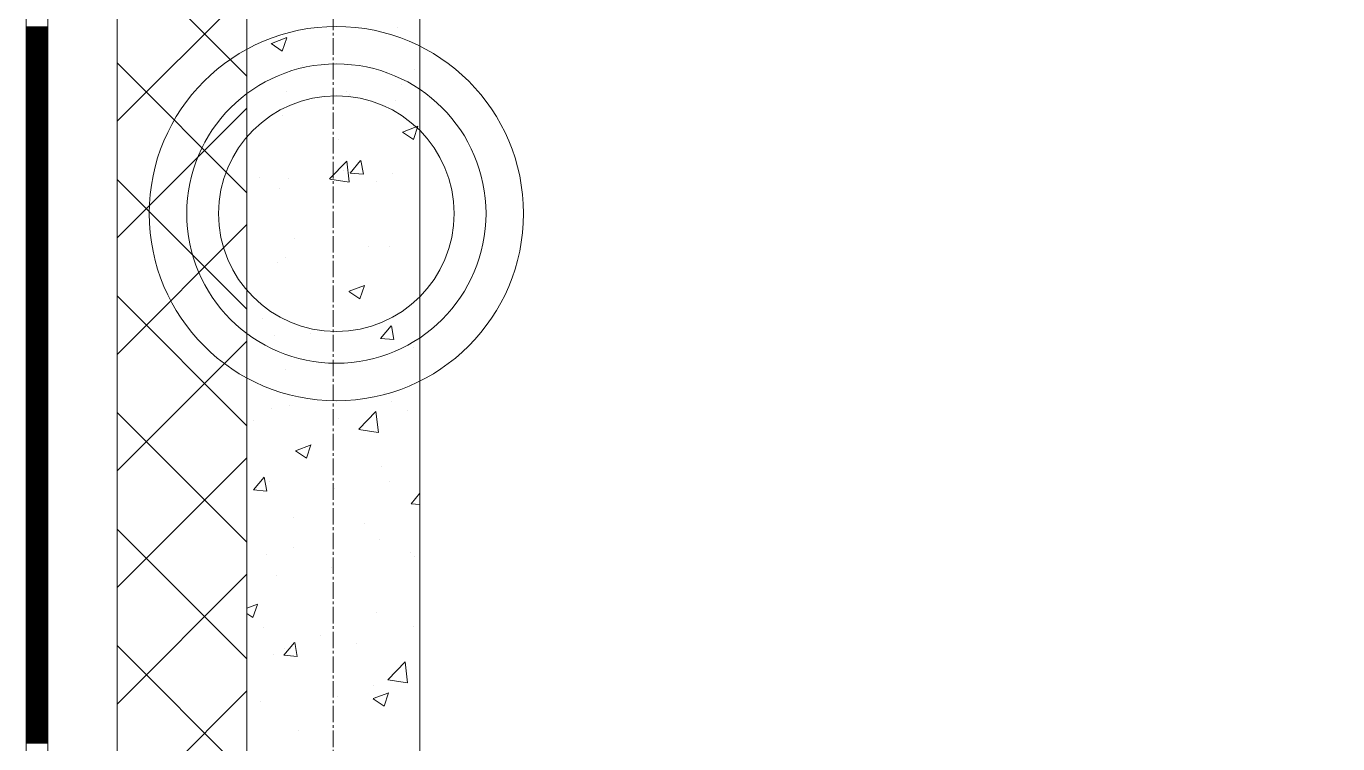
# Model space of a CAD drawing. Header units: millimetres. Extents: x 538266 to 1167394, y 114608 to 637157.
# Drawn here: x 828883 to 830399, y 188842 to 189672 of the extents above; entities that cross this region are included whole.
import ezdxf
from ezdxf.enums import TextEntityAlignment as Align

# ---------------------------------------------------------------- set-up
doc = ezdxf.new("R2010")
doc.units = ezdxf.units.MM
doc.linetypes.add('CENTER2', pattern=[28.575, 19.05, -3.175, 3.175, -3.175])
doc.linetypes.add('DASHED', pattern=[19.05, 12.7, -6.35])
doc.layers.get('Defpoints').update_dxf_attribs({"color": 140})
doc.layers.add('АР_Делит', color=120, linetype='Continuous', lineweight=0, plot=False)
for name, color, linetype, lineweight in [('АР_Стены ПЕНОблок', 52, 'Continuous', 20), ('АР_Тонкая', 254, 'Continuous', 5), ('АР_Утеплитель', 31, 'Continuous', 0), ('АР_Штриховка', 8, 'Continuous', 0)]:
    doc.layers.add(name, color=color, linetype=linetype, lineweight=lineweight)
doc.layers.add('РД_Оси_100', color=7, linetype='Continuous', lineweight=0, true_color=0x525252)
doc.styles.add('style1', font='ARIALN.TTF')

# ---------------------------------------------------------------- blocks, each defined once
blk = doc.blocks.new('2_этаж')
at = {"layer": 'АР_Делит', "color": 18, "true_color": 0x000000}
for radius in [216.3, 173, 136.2]:
    blk.add_circle((672877, 189455.2), radius, dxfattribs=at)
at = {"layer": 'АР_Стены ПЕНОблок', "color": 18, "linetype": 'Continuous', "lineweight": 20, "true_color": 0x000000}
for p, q in [((672773.6, 213213.2), (672773.6, 137013.2)), ((672973.6, 137013.2), (672973.6, 213213.2))]:
    blk.add_line(p, q, dxfattribs=at)
at = {"layer": 'АР_Тонкая', "color": 18, "linetype": 'Continuous', "lineweight": 5, "true_color": 0x000000}
for p, q in [((672518.6, 213213.2), (672518.6, 137013.2)), ((672543.6, 213213.2), (672543.6, 137013.2)), ((672543.6, 137013.2), (672543.6, 213213.2)), ((672623.6, 137013.2), (672623.6, 213213.2))]:
    blk.add_line(p, q, dxfattribs=at)
at = {"layer": 'АР_Утеплитель', "color": 18, "linetype": 'Continuous', "lineweight": 0, "true_color": 0x000000}
for p, q in [((672623.6, 213213.2), (672623.6, 137013.2)), ((672773.6, 137013.2), (672773.6, 213213.2))]:
    blk.add_line(p, q, dxfattribs=at)
at = {"layer": 'АР_Штриховка', "color": 18, "linetype": 'Continuous', "lineweight": 0, "true_color": 0x000000}
for p, q in [((672773.6, 189614.1), (672623.6, 189764.1)), ((672623.6, 189561.9), (672773.6, 189711.9)), ((672518.6, 189671), (672543.6, 189671)), ((672518.6, 189670), (672543.6, 189670)), ((672518.6, 189669), (672543.6, 189669)), ((672948.2, 189670.8), (672948.2, 189670.8)), ((672518.6, 189668), (672543.6, 189668)), ((672518.6, 189667), (672543.6, 189667)), ((672518.6, 189666), (672543.6, 189666)), ((672518.6, 189665), (672543.6, 189665)), ((672518.6, 189664), (672543.6, 189664)), ((672518.6, 189663), (672543.6, 189663)), ((672518.6, 189662), (672543.6, 189662)), ((672518.6, 189661), (672543.6, 189661)), ((672518.6, 189660), (672543.6, 189660)), ((672518.6, 189659), (672543.6, 189659)), ((672518.6, 189658), (672543.6, 189658)), ((672518.6, 189657), (672543.6, 189657)), ((672518.6, 189656), (672543.6, 189656)), ((672518.6, 189655), (672543.6, 189655)), ((672518.6, 189654), (672543.6, 189654)), ((672518.6, 189653), (672543.6, 189653)), ((672801.9, 189651.8), (672819.6, 189658.6)), ((672814.4, 189643.1), (672819.6, 189658.5)), ((672518.6, 189652), (672543.6, 189652)), ((672518.6, 189651), (672543.6, 189651)), ((672518.6, 189650), (672543.6, 189650)), ((672518.6, 189649), (672543.6, 189649)), ((672518.6, 189648), (672543.6, 189648)), ((672518.6, 189647), (672543.6, 189647)), ((672518.6, 189646), (672543.6, 189646)), ((672518.6, 189645), (672543.6, 189645)), ((672518.6, 189644), (672543.6, 189644)), ((672518.6, 189643), (672543.6, 189643)), ((672518.6, 189642), (672543.6, 189642)), ((672518.6, 189641), (672543.6, 189641)), ((672518.6, 189640), (672543.6, 189640)), ((672518.6, 189639), (672543.6, 189639)), ((672518.6, 189638), (672543.6, 189638)), ((672801.8, 189651.7), (672814.4, 189643.1)), ((672817.7, 189652.9), (672817.7, 189652.9)), ((672518.6, 189637), (672543.6, 189637)), ((672518.6, 189636), (672543.6, 189636)), ((672518.6, 189635), (672543.6, 189635)), ((672518.6, 189634), (672543.6, 189634)), ((672518.6, 189633), (672543.6, 189633)), ((672518.6, 189632), (672543.6, 189632)), ((672518.6, 189631), (672543.6, 189631)), ((672518.6, 189630), (672543.6, 189630)), ((672518.6, 189629), (672543.6, 189629)), ((672518.6, 189628), (672543.6, 189628)), ((672518.6, 189627), (672543.6, 189627)), ((672518.6, 189626), (672543.6, 189626)), ((672518.6, 189625), (672543.6, 189625)), ((672518.6, 189624), (672543.6, 189624)), ((672518.6, 189623), (672543.6, 189623)), ((672773.6, 189479.4), (672623.6, 189629.4)), ((672838.1, 189626.6), (672838.1, 189626.6)), ((672518.6, 189622), (672543.6, 189622)), ((672518.6, 189621), (672543.6, 189621)), ((672518.6, 189620), (672543.6, 189620)), ((672518.6, 189619), (672543.6, 189619)), ((672518.6, 189618), (672543.6, 189618)), ((672518.6, 189617), (672543.6, 189617)), ((672518.6, 189616), (672543.6, 189616)), ((672518.6, 189615), (672543.6, 189615)), ((672518.6, 189614), (672543.6, 189614)), ((672518.6, 189613), (672543.6, 189613)), ((672518.6, 189612), (672543.6, 189612)), ((672518.6, 189611), (672543.6, 189611)), ((672518.6, 189610), (672543.6, 189610)), ((672518.6, 189609), (672543.6, 189609)), ((672518.6, 189608), (672543.6, 189608)), ((672967.2, 189621.6), (672967.2, 189621.6)), ((672518.6, 189607), (672543.6, 189607)), ((672518.6, 189606), (672543.6, 189606)), ((672518.6, 189605), (672543.6, 189605)), ((672518.6, 189604), (672543.6, 189604)), ((672518.6, 189603), (672543.6, 189603)), ((672518.6, 189602), (672543.6, 189602)), ((672518.6, 189601), (672543.6, 189601)), ((672518.6, 189600), (672543.6, 189600)), ((672518.6, 189599), (672543.6, 189599)), ((672518.6, 189598), (672543.6, 189598)), ((672518.6, 189597), (672543.6, 189597)), ((672518.6, 189596), (672543.6, 189596)), ((672518.6, 189595), (672543.6, 189595)), ((672518.6, 189594), (672543.6, 189594)), ((672518.6, 189593), (672543.6, 189593)), ((672819, 189596.1), (672819, 189596.1)), ((672888.3, 189596.3), (672888.3, 189596.3)), ((672891.7, 189592.5), (672891.7, 189592.5)), ((672951.9, 189604.7), (672951.9, 189604.7)), ((672518.6, 189592), (672543.6, 189592)), ((672518.6, 189591), (672543.6, 189591)), ((672518.6, 189590), (672543.6, 189590)), ((672518.6, 189589), (672543.6, 189589)), ((672518.6, 189588), (672543.6, 189588)), ((672518.6, 189587), (672543.6, 189587)), ((672518.6, 189586), (672543.6, 189586)), ((672518.6, 189585), (672543.6, 189585)), ((672518.6, 189584), (672543.6, 189584)), ((672518.6, 189583), (672543.6, 189583)), ((672518.6, 189582), (672543.6, 189582)), ((672518.6, 189581), (672543.6, 189581)), ((672518.6, 189580), (672543.6, 189580)), ((672518.6, 189579), (672543.6, 189579)), ((672518.6, 189578), (672543.6, 189578)), ((672623.6, 189427.2), (672773.6, 189577.2)), ((672945.1, 189586.2), (672945.1, 189586.2)), ((672518.6, 189577), (672543.6, 189577)), ((672518.6, 189576), (672543.6, 189576)), ((672518.6, 189575), (672543.6, 189575)), ((672518.6, 189574), (672543.6, 189574)), ((672518.6, 189573), (672543.6, 189573)), ((672518.6, 189572), (672543.6, 189572)), ((672518.6, 189571), (672543.6, 189571)), ((672518.6, 189570), (672543.6, 189570)), ((672518.6, 189569), (672543.6, 189569)), ((672518.6, 189568), (672543.6, 189568)), ((672518.6, 189567), (672543.6, 189567)), ((672518.6, 189566), (672543.6, 189566)), ((672518.6, 189565), (672543.6, 189565)), ((672518.6, 189564), (672543.6, 189564)), ((672518.6, 189563), (672543.6, 189563)), ((672518.6, 189562), (672543.6, 189562)), ((672814.7, 189568.3), (672814.7, 189568.3)), ((672518.6, 189561), (672543.6, 189561)), ((672518.6, 189560), (672543.6, 189560)), ((672518.6, 189559), (672543.6, 189559)), ((672518.6, 189558), (672543.6, 189558)), ((672518.6, 189557), (672543.6, 189557)), ((672518.6, 189556), (672543.6, 189556)), ((672518.6, 189555), (672543.6, 189555)), ((672518.6, 189554), (672543.6, 189554)), ((672518.6, 189553), (672543.6, 189553)), ((672518.6, 189552), (672543.6, 189552)), ((672518.6, 189551), (672543.6, 189551)), ((672518.6, 189550), (672543.6, 189550)), ((672518.6, 189549), (672543.6, 189549)), ((672518.6, 189548), (672543.6, 189548)), ((672518.6, 189547), (672543.6, 189547)), ((672953.4, 189549.4), (672966, 189540.9)), ((672953.5, 189549.5), (672971.3, 189556.4)), ((672966.1, 189540.9), (672971.2, 189556.2)), ((672518.6, 189546), (672543.6, 189546)), ((672518.6, 189545), (672543.6, 189545)), ((672518.6, 189544), (672543.6, 189544)), ((672518.6, 189543), (672543.6, 189543)), ((672518.6, 189542), (672543.6, 189542)), ((672518.6, 189541), (672543.6, 189541)), ((672518.6, 189540), (672543.6, 189540)), ((672518.6, 189539), (672543.6, 189539)), ((672518.6, 189538), (672543.6, 189538)), ((672518.6, 189537), (672543.6, 189537)), ((672518.6, 189536), (672543.6, 189536)), ((672518.6, 189535), (672543.6, 189535)), ((672518.6, 189534), (672543.6, 189534)), ((672518.6, 189533), (672543.6, 189533)), ((672518.6, 189532), (672543.6, 189532)), ((672879.9, 189540.4), (672879.9, 189540.4)), ((672518.6, 189531), (672543.6, 189531)), ((672518.6, 189530), (672543.6, 189530)), ((672518.6, 189529), (672543.6, 189529)), ((672518.6, 189528), (672543.6, 189528)), ((672518.6, 189527), (672543.6, 189527)), ((672518.6, 189526), (672543.6, 189526)), ((672518.6, 189525), (672543.6, 189525)), ((672518.6, 189524), (672543.6, 189524)), ((672518.6, 189523), (672543.6, 189523)), ((672518.6, 189522), (672543.6, 189522)), ((672518.6, 189521), (672543.6, 189521)), ((672518.6, 189520), (672543.6, 189520)), ((672518.6, 189519), (672543.6, 189519)), ((672518.6, 189518), (672543.6, 189518)), ((672518.6, 189517), (672543.6, 189517)), ((672892.9, 189502.1), (672905.1, 189516.6)), ((672908.3, 189500.8), (672905.4, 189516.7)), ((672518.6, 189516), (672543.6, 189516)), ((672518.6, 189515), (672543.6, 189515)), ((672518.6, 189514), (672543.6, 189514)), ((672518.6, 189513), (672543.6, 189513)), ((672518.6, 189512), (672543.6, 189512)), ((672518.6, 189511), (672543.6, 189511)), ((672518.6, 189510), (672543.6, 189510)), ((672518.6, 189509), (672543.6, 189509)), ((672518.6, 189508), (672543.6, 189508)), ((672518.6, 189507), (672543.6, 189507)), ((672518.6, 189506), (672543.6, 189506)), ((672518.6, 189505), (672543.6, 189505)), ((672518.6, 189504), (672543.6, 189504)), ((672518.6, 189503), (672543.6, 189503)), ((672518.6, 189502), (672543.6, 189502)), ((672869.2, 189495.3), (672889, 189515.9)), ((672885.1, 189504.5), (672885.1, 189504.5)), ((672891.9, 189491.8), (672889.1, 189516)), ((672892.9, 189502.1), (672908.1, 189500.7)), ((672942, 189501.7), (672942, 189501.7)), ((672518.6, 189501), (672543.6, 189501)), ((672518.6, 189500), (672543.6, 189500)), ((672518.6, 189499), (672543.6, 189499)), ((672518.6, 189498), (672543.6, 189498)), ((672518.6, 189497), (672543.6, 189497)), ((672518.6, 189496), (672543.6, 189496)), ((672518.6, 189495), (672543.6, 189495)), ((672518.6, 189494), (672543.6, 189494)), ((672518.6, 189493), (672543.6, 189493)), ((672518.6, 189492), (672543.6, 189492)), ((672518.6, 189491), (672543.6, 189491)), ((672518.6, 189490), (672543.6, 189490)), ((672518.6, 189489), (672543.6, 189489)), ((672518.6, 189488), (672543.6, 189488)), ((672518.6, 189487), (672543.6, 189487)), ((672773.6, 189344.7), (672623.6, 189494.7)), ((672787.6, 189497.5), (672787.6, 189497.5)), ((672821.5, 189496.1), (672821.5, 189496.1)), ((672869.3, 189495.2), (672891.9, 189491.7)), ((672923.2, 189491.8), (672923.2, 189491.8)), ((672518.6, 189486), (672543.6, 189486)), ((672518.6, 189485), (672543.6, 189485)), ((672518.6, 189484), (672543.6, 189484)), ((672518.6, 189483), (672543.6, 189483)), ((672518.6, 189482), (672543.6, 189482)), ((672518.6, 189481), (672543.6, 189481)), ((672518.6, 189480), (672543.6, 189480)), ((672518.6, 189479), (672543.6, 189479)), ((672518.6, 189478), (672543.6, 189478)), ((672518.6, 189477), (672543.6, 189477)), ((672518.6, 189476), (672543.6, 189476)), ((672518.6, 189475), (672543.6, 189475)), ((672518.6, 189474), (672543.6, 189474)), ((672518.6, 189473), (672543.6, 189473)), ((672518.6, 189472), (672543.6, 189472)), ((672811.6, 189483.8), (672811.6, 189483.8)), ((672518.6, 189471), (672543.6, 189471)), ((672518.6, 189470), (672543.6, 189470)), ((672518.6, 189469), (672543.6, 189469)), ((672518.6, 189468), (672543.6, 189468)), ((672518.6, 189467), (672543.6, 189467)), ((672518.6, 189466), (672543.6, 189466)), ((672518.6, 189465), (672543.6, 189465)), ((672518.6, 189464), (672543.6, 189464)), ((672518.6, 189463), (672543.6, 189463)), ((672518.6, 189462), (672543.6, 189462)), ((672518.6, 189461), (672543.6, 189461)), ((672518.6, 189460), (672543.6, 189460)), ((672518.6, 189459), (672543.6, 189459)), ((672518.6, 189458), (672543.6, 189458)), ((672518.6, 189457), (672543.6, 189457)), ((672518.6, 189456), (672543.6, 189456)), ((672518.6, 189455), (672543.6, 189455)), ((672518.6, 189454), (672543.6, 189454)), ((672518.6, 189453), (672543.6, 189453)), ((672518.6, 189452), (672543.6, 189452)), ((672518.6, 189451), (672543.6, 189451)), ((672518.6, 189450), (672543.6, 189450)), ((672518.6, 189449), (672543.6, 189449)), ((672518.6, 189448), (672543.6, 189448)), ((672518.6, 189447), (672543.6, 189447)), ((672518.6, 189446), (672543.6, 189446)), ((672518.6, 189445), (672543.6, 189445)), ((672518.6, 189444), (672543.6, 189444)), ((672518.6, 189443), (672543.6, 189443)), ((672518.6, 189442), (672543.6, 189442)), ((672518.6, 189441), (672543.6, 189441)), ((672623.6, 189292.5), (672773.6, 189442.5)), ((672518.6, 189440), (672543.6, 189440)), ((672518.6, 189439), (672543.6, 189439)), ((672518.6, 189438), (672543.6, 189438)), ((672518.6, 189437), (672543.6, 189437)), ((672518.6, 189436), (672543.6, 189436)), ((672518.6, 189435), (672543.6, 189435)), ((672518.6, 189434), (672543.6, 189434)), ((672518.6, 189433), (672543.6, 189433)), ((672518.6, 189432), (672543.6, 189432)), ((672518.6, 189431), (672543.6, 189431)), ((672518.6, 189430), (672543.6, 189430)), ((672518.6, 189429), (672543.6, 189429)), ((672518.6, 189428), (672543.6, 189428)), ((672518.6, 189427), (672543.6, 189427)), ((672518.6, 189426), (672543.6, 189426)), ((672828.8, 189426.1), (672828.8, 189426.1)), ((672518.6, 189425), (672543.6, 189425)), ((672518.6, 189424), (672543.6, 189424)), ((672518.6, 189423), (672543.6, 189423)), ((672518.6, 189422), (672543.6, 189422)), ((672518.6, 189421), (672543.6, 189421)), ((672518.6, 189420), (672543.6, 189420)), ((672518.6, 189419), (672543.6, 189419)), ((672518.6, 189418), (672543.6, 189418)), ((672518.6, 189417), (672543.6, 189417)), ((672518.6, 189416), (672543.6, 189416)), ((672518.6, 189415), (672543.6, 189415)), ((672518.6, 189414), (672543.6, 189414)), ((672518.6, 189413), (672543.6, 189413)), ((672518.6, 189412), (672543.6, 189412)), ((672518.6, 189411), (672543.6, 189411)), ((672914.5, 189417), (672914.5, 189417)), ((672938.9, 189417.1), (672938.9, 189417.1)), ((672518.6, 189410), (672543.6, 189410)), ((672518.6, 189409), (672543.6, 189409)), ((672518.6, 189408), (672543.6, 189408)), ((672518.6, 189407), (672543.6, 189407)), ((672518.6, 189406), (672543.6, 189406)), ((672518.6, 189405), (672543.6, 189405)), ((672518.6, 189404), (672543.6, 189404)), ((672518.6, 189403), (672543.6, 189403)), ((672518.6, 189402), (672543.6, 189402)), ((672518.6, 189401), (672543.6, 189401)), ((672518.6, 189400), (672543.6, 189400)), ((672518.6, 189399), (672543.6, 189399)), ((672518.6, 189398), (672543.6, 189398)), ((672518.6, 189397), (672543.6, 189397)), ((672518.6, 189396), (672543.6, 189396)), ((672808.5, 189399.2), (672808.5, 189399.2)), ((672818.3, 189404.3), (672818.3, 189404.3)), ((672518.6, 189395), (672543.6, 189395)), ((672518.6, 189394), (672543.6, 189394)), ((672518.6, 189393), (672543.6, 189393)), ((672518.6, 189392), (672543.6, 189392)), ((672518.6, 189391), (672543.6, 189391)), ((672518.6, 189390), (672543.6, 189390)), ((672518.6, 189389), (672543.6, 189389)), ((672518.6, 189388), (672543.6, 189388)), ((672518.6, 189387), (672543.6, 189387)), ((672518.6, 189386), (672543.6, 189386)), ((672518.6, 189385), (672543.6, 189385)), ((672518.6, 189384), (672543.6, 189384)), ((672518.6, 189383), (672543.6, 189383)), ((672518.6, 189382), (672543.6, 189382)), ((672518.6, 189381), (672543.6, 189381)), ((672518.6, 189380), (672543.6, 189380)), ((672518.6, 189379), (672543.6, 189379)), ((672518.6, 189378), (672543.6, 189378)), ((672518.6, 189377), (672543.6, 189377)), ((672518.6, 189376), (672543.6, 189376)), ((672518.6, 189375), (672543.6, 189375)), ((672518.6, 189374), (672543.6, 189374)), ((672518.6, 189373), (672543.6, 189373)), ((672518.6, 189372), (672543.6, 189372)), ((672518.6, 189371), (672543.6, 189371)), ((672518.6, 189370), (672543.6, 189370)), ((672518.6, 189369), (672543.6, 189369)), ((672518.6, 189368), (672543.6, 189368)), ((672518.6, 189367), (672543.6, 189367)), ((672518.6, 189366), (672543.6, 189366)), ((672518.6, 189365), (672543.6, 189365)), ((672891.6, 189365.2), (672904.2, 189356.7)), ((672891.7, 189365.4), (672909.5, 189372.2)), ((672904.3, 189356.7), (672909.4, 189372)), ((672518.6, 189364), (672543.6, 189364)), ((672518.6, 189363), (672543.6, 189363)), ((672518.6, 189362), (672543.6, 189362)), ((672518.6, 189361), (672543.6, 189361)), ((672518.6, 189360), (672543.6, 189360)), ((672518.6, 189359), (672543.6, 189359)), ((672518.6, 189358), (672543.6, 189358)), ((672518.6, 189357), (672543.6, 189357)), ((672518.6, 189356), (672543.6, 189356)), ((672518.6, 189355), (672543.6, 189355)), ((672518.6, 189354), (672543.6, 189354)), ((672518.6, 189353), (672543.6, 189353)), ((672518.6, 189352), (672543.6, 189352)), ((672518.6, 189351), (672543.6, 189351)), ((672518.6, 189350), (672543.6, 189350)), ((672773.6, 189210), (672623.6, 189360)), ((672873.7, 189362), (672873.7, 189362)), ((672518.6, 189349), (672543.6, 189349)), ((672518.6, 189348), (672543.6, 189348)), ((672518.6, 189347), (672543.6, 189347)), ((672518.6, 189346), (672543.6, 189346)), ((672518.6, 189345), (672543.6, 189345)), ((672518.6, 189344), (672543.6, 189344)), ((672518.6, 189343), (672543.6, 189343)), ((672518.6, 189342), (672543.6, 189342)), ((672518.6, 189341), (672543.6, 189341)), ((672518.6, 189340), (672543.6, 189340)), ((672518.6, 189339), (672543.6, 189339)), ((672518.6, 189338), (672543.6, 189338)), ((672518.6, 189337), (672543.6, 189337)), ((672518.6, 189336), (672543.6, 189336)), ((672518.6, 189335), (672543.6, 189335)), ((672518.6, 189334), (672543.6, 189334)), ((672518.6, 189333), (672543.6, 189333)), ((672518.6, 189332), (672543.6, 189332)), ((672518.6, 189331), (672543.6, 189331)), ((672518.6, 189330), (672543.6, 189330)), ((672518.6, 189329), (672543.6, 189329)), ((672518.6, 189328), (672543.6, 189328)), ((672518.6, 189327), (672543.6, 189327)), ((672518.6, 189326), (672543.6, 189326)), ((672518.6, 189325), (672543.6, 189325)), ((672518.6, 189324), (672543.6, 189324)), ((672518.6, 189323), (672543.6, 189323)), ((672518.6, 189322), (672543.6, 189322)), ((672518.6, 189321), (672543.6, 189321)), ((672518.6, 189320), (672543.6, 189320)), ((672791.7, 189333.6), (672791.7, 189333.6)), ((672927.3, 189327.9), (672927.3, 189327.9)), ((672928.1, 189311), (672940.4, 189325.6)), ((672935.8, 189332.6), (672935.8, 189332.6)), ((672943.6, 189309.7), (672940.6, 189325.6)), ((672518.6, 189319), (672543.6, 189319)), ((672518.6, 189318), (672543.6, 189318)), ((672518.6, 189317), (672543.6, 189317)), ((672518.6, 189316), (672543.6, 189316)), ((672518.6, 189315), (672543.6, 189315)), ((672518.6, 189314), (672543.6, 189314)), ((672518.6, 189313), (672543.6, 189313)), ((672518.6, 189312), (672543.6, 189312)), ((672518.6, 189311), (672543.6, 189311)), ((672518.6, 189310), (672543.6, 189310)), ((672518.6, 189309), (672543.6, 189309)), ((672518.6, 189308), (672543.6, 189308)), ((672518.6, 189307), (672543.6, 189307)), ((672518.6, 189306), (672543.6, 189306)), ((672518.6, 189305), (672543.6, 189305)), ((672623.6, 189157.8), (672773.6, 189307.8)), ((672805.4, 189314.7), (672805.4, 189314.7)), ((672847.6, 189316.8), (672847.6, 189316.8)), ((672928.1, 189311), (672943.3, 189309.7)), ((672518.6, 189304), (672543.6, 189304)), ((672518.6, 189303), (672543.6, 189303)), ((672518.6, 189302), (672543.6, 189302)), ((672518.6, 189301), (672543.6, 189301)), ((672518.6, 189300), (672543.6, 189300)), ((672518.6, 189299), (672543.6, 189299)), ((672518.6, 189298), (672543.6, 189298)), ((672518.6, 189297), (672543.6, 189297)), ((672518.6, 189296), (672543.6, 189296)), ((672518.6, 189295), (672543.6, 189295)), ((672518.6, 189294), (672543.6, 189294)), ((672518.6, 189293), (672543.6, 189293)), ((672518.6, 189292), (672543.6, 189292)), ((672518.6, 189291), (672543.6, 189291)), ((672518.6, 189290), (672543.6, 189290)), ((672966.4, 189299.9), (672966.4, 189299.9)), ((672518.6, 189289), (672543.6, 189289)), ((672518.6, 189288), (672543.6, 189288)), ((672518.6, 189287), (672543.6, 189287)), ((672518.6, 189286), (672543.6, 189286)), ((672518.6, 189285), (672543.6, 189285)), ((672518.6, 189284), (672543.6, 189284)), ((672518.6, 189283), (672543.6, 189283)), ((672518.6, 189282), (672543.6, 189282)), ((672518.6, 189281), (672543.6, 189281)), ((672518.6, 189280), (672543.6, 189280)), ((672518.6, 189279), (672543.6, 189279)), ((672518.6, 189278), (672543.6, 189278)), ((672518.6, 189277), (672543.6, 189277)), ((672518.6, 189276), (672543.6, 189276)), ((672518.6, 189275), (672543.6, 189275)), ((672518.6, 189274), (672543.6, 189274)), ((672818.3, 189274.5), (672818.3, 189274.5)), ((672518.6, 189273), (672543.6, 189273)), ((672518.6, 189272), (672543.6, 189272)), ((672518.6, 189271), (672543.6, 189271)), ((672518.6, 189270), (672543.6, 189270)), ((672518.6, 189269), (672543.6, 189269)), ((672518.6, 189268), (672543.6, 189268)), ((672518.6, 189267), (672543.6, 189267)), ((672518.6, 189266), (672543.6, 189266)), ((672518.6, 189265), (672543.6, 189265)), ((672518.6, 189264), (672543.6, 189264)), ((672518.6, 189263), (672543.6, 189263)), ((672518.6, 189262), (672543.6, 189262)), ((672518.6, 189261), (672543.6, 189261)), ((672518.6, 189260), (672543.6, 189260)), ((672518.6, 189259), (672543.6, 189259)), ((672518.6, 189258), (672543.6, 189258)), ((672518.6, 189257), (672543.6, 189257)), ((672518.6, 189256), (672543.6, 189256)), ((672518.6, 189255), (672543.6, 189255)), ((672518.6, 189254), (672543.6, 189254)), ((672518.6, 189253), (672543.6, 189253)), ((672518.6, 189252), (672543.6, 189252)), ((672518.6, 189251), (672543.6, 189251)), ((672518.6, 189250), (672543.6, 189250)), ((672518.6, 189249), (672543.6, 189249)), ((672518.6, 189248), (672543.6, 189248)), ((672518.6, 189247), (672543.6, 189247)), ((672518.6, 189246), (672543.6, 189246)), ((672518.6, 189245), (672543.6, 189245)), ((672518.6, 189244), (672543.6, 189244)), ((672932.7, 189248), (672932.7, 189248)), ((672518.6, 189243), (672543.6, 189243)), ((672518.6, 189242), (672543.6, 189242)), ((672518.6, 189241), (672543.6, 189241)), ((672518.6, 189240), (672543.6, 189240)), ((672518.6, 189239), (672543.6, 189239)), ((672518.6, 189238), (672543.6, 189238)), ((672518.6, 189237), (672543.6, 189237)), ((672518.6, 189236), (672543.6, 189236)), ((672518.6, 189235), (672543.6, 189235)), ((672518.6, 189234), (672543.6, 189234)), ((672518.6, 189233), (672543.6, 189233)), ((672518.6, 189232), (672543.6, 189232)), ((672518.6, 189231), (672543.6, 189231)), ((672518.6, 189230), (672543.6, 189230)), ((672518.6, 189229), (672543.6, 189229)), ((672802.3, 189230.1), (672802.3, 189230.1)), ((672823.2, 189232.9), (672823.2, 189232.9)), ((672941.2, 189237.8), (672941.2, 189237.8)), ((672518.6, 189228), (672543.6, 189228)), ((672518.6, 189227), (672543.6, 189227)), ((672518.6, 189226), (672543.6, 189226)), ((672518.6, 189225), (672543.6, 189225)), ((672518.6, 189224), (672543.6, 189224)), ((672518.6, 189223), (672543.6, 189223)), ((672518.6, 189222), (672543.6, 189222)), ((672518.6, 189221), (672543.6, 189221)), ((672518.6, 189220), (672543.6, 189220)), ((672518.6, 189219), (672543.6, 189219)), ((672518.6, 189218), (672543.6, 189218)), ((672518.6, 189217), (672543.6, 189217)), ((672518.6, 189216), (672543.6, 189216)), ((672518.6, 189215), (672543.6, 189215)), ((672518.6, 189214), (672543.6, 189214)), ((672773.6, 189075.3), (672623.6, 189225.3)), ((672780.8, 189216.6), (672780.8, 189216.6)), ((672879.1, 189218.7), (672879.1, 189218.7)), ((672902.9, 189205.9), (672922.7, 189226.5)), ((672925.6, 189202.4), (672922.8, 189226.5)), ((672958.8, 189227.1), (672958.8, 189227.1)), ((672518.6, 189213), (672543.6, 189213)), ((672518.6, 189212), (672543.6, 189212)), ((672518.6, 189211), (672543.6, 189211)), ((672518.6, 189210), (672543.6, 189210)), ((672518.6, 189209), (672543.6, 189209)), ((672518.6, 189208), (672543.6, 189208)), ((672518.6, 189207), (672543.6, 189207)), ((672518.6, 189206), (672543.6, 189206)), ((672518.6, 189205), (672543.6, 189205)), ((672518.6, 189204), (672543.6, 189204)), ((672518.6, 189203), (672543.6, 189203)), ((672518.6, 189202), (672543.6, 189202)), ((672518.6, 189201), (672543.6, 189201)), ((672518.6, 189200), (672543.6, 189200)), ((672518.6, 189199), (672543.6, 189199)), ((672903, 189205.7), (672925.5, 189202.2)), ((672518.6, 189198), (672543.6, 189198)), ((672518.6, 189197), (672543.6, 189197)), ((672518.6, 189196), (672543.6, 189196)), ((672518.6, 189195), (672543.6, 189195)), ((672518.6, 189194), (672543.6, 189194)), ((672518.6, 189193), (672543.6, 189193)), ((672518.6, 189192), (672543.6, 189192)), ((672518.6, 189191), (672543.6, 189191)), ((672518.6, 189190), (672543.6, 189190)), ((672518.6, 189189), (672543.6, 189189)), ((672518.6, 189188), (672543.6, 189188)), ((672518.6, 189187), (672543.6, 189187)), ((672518.6, 189186), (672543.6, 189186)), ((672518.6, 189185), (672543.6, 189185)), ((672518.6, 189184), (672543.6, 189184)), ((672518.6, 189183), (672543.6, 189183)), ((672829.9, 189181.2), (672847.7, 189188)), ((672842.5, 189172.5), (672847.6, 189187.8)), ((672518.6, 189182), (672543.6, 189182)), ((672518.6, 189181), (672543.6, 189181)), ((672518.6, 189180), (672543.6, 189180)), ((672518.6, 189179), (672543.6, 189179)), ((672518.6, 189178), (672543.6, 189178)), ((672518.6, 189177), (672543.6, 189177)), ((672518.6, 189176), (672543.6, 189176)), ((672518.6, 189175), (672543.6, 189175)), ((672518.6, 189174), (672543.6, 189174)), ((672518.6, 189173), (672543.6, 189173)), ((672518.6, 189172), (672543.6, 189172)), ((672518.6, 189171), (672543.6, 189171)), ((672518.6, 189170), (672543.6, 189170)), ((672518.6, 189169), (672543.6, 189169)), ((672518.6, 189168), (672543.6, 189168)), ((672623.6, 189023.1), (672773.6, 189173.1)), ((672829.8, 189181), (672842.4, 189172.5)), ((672518.6, 189167), (672543.6, 189167)), ((672518.6, 189166), (672543.6, 189166)), ((672518.6, 189165), (672543.6, 189165)), ((672518.6, 189164), (672543.6, 189164)), ((672518.6, 189163), (672543.6, 189163)), ((672518.6, 189162), (672543.6, 189162)), ((672518.6, 189161), (672543.6, 189161)), ((672518.6, 189160), (672543.6, 189160)), ((672518.6, 189159), (672543.6, 189159)), ((672518.6, 189158), (672543.6, 189158)), ((672518.6, 189157), (672543.6, 189157)), ((672518.6, 189156), (672543.6, 189156)), ((672518.6, 189155), (672543.6, 189155)), ((672518.6, 189154), (672543.6, 189154)), ((672518.6, 189153), (672543.6, 189153)), ((672929.6, 189163.4), (672929.6, 189163.4)), ((672518.6, 189152), (672543.6, 189152)), ((672518.6, 189151), (672543.6, 189151)), ((672518.6, 189150), (672543.6, 189150)), ((672518.6, 189149), (672543.6, 189149)), ((672518.6, 189148), (672543.6, 189148)), ((672518.6, 189147), (672543.6, 189147)), ((672518.6, 189146), (672543.6, 189146)), ((672518.6, 189145), (672543.6, 189145)), ((672518.6, 189144), (672543.6, 189144)), ((672518.6, 189143), (672543.6, 189143)), ((672518.6, 189142), (672543.6, 189142)), ((672518.6, 189141), (672543.6, 189141)), ((672518.6, 189140), (672543.6, 189140)), ((672518.6, 189139), (672543.6, 189139)), ((672518.6, 189138), (672543.6, 189138)), ((672781.2, 189135.9), (672793.4, 189150.5)), ((672796.6, 189134.6), (672793.7, 189150.5)), ((672799.2, 189145.6), (672799.2, 189145.6)), ((672874.4, 189137.6), (672874.4, 189137.6)), ((672938, 189145.9), (672938, 189145.9)), ((672518.6, 189137), (672543.6, 189137)), ((672518.6, 189136), (672543.6, 189136)), ((672518.6, 189135), (672543.6, 189135)), ((672518.6, 189134), (672543.6, 189134)), ((672518.6, 189133), (672543.6, 189133)), ((672518.6, 189132), (672543.6, 189132)), ((672518.6, 189131), (672543.6, 189131)), ((672518.6, 189130), (672543.6, 189130)), ((672518.6, 189129), (672543.6, 189129)), ((672518.6, 189128), (672543.6, 189128)), ((672518.6, 189127), (672543.6, 189127)), ((672518.6, 189126), (672543.6, 189126)), ((672518.6, 189125), (672543.6, 189125)), ((672518.6, 189124), (672543.6, 189124)), ((672518.6, 189123), (672543.6, 189123)), ((672781.2, 189135.9), (672796.4, 189134.5)), ((672963.4, 189119.9), (672973.6, 189132.1)), ((672518.6, 189122), (672543.6, 189122)), ((672518.6, 189121), (672543.6, 189121)), ((672518.6, 189120), (672543.6, 189120)), ((672518.6, 189119), (672543.6, 189119)), ((672518.6, 189118), (672543.6, 189118)), ((672518.6, 189117), (672543.6, 189117)), ((672518.6, 189116), (672543.6, 189116)), ((672518.6, 189115), (672543.6, 189115)), ((672518.6, 189114), (672543.6, 189114)), ((672518.6, 189113), (672543.6, 189113)), ((672518.6, 189112), (672543.6, 189112)), ((672518.6, 189111), (672543.6, 189111)), ((672518.6, 189110), (672543.6, 189110)), ((672518.6, 189109), (672543.6, 189109)), ((672518.6, 189108), (672543.6, 189108)), ((672963.4, 189119.9), (672973.6, 189119)), ((672518.6, 189107), (672543.6, 189107)), ((672518.6, 189106), (672543.6, 189106)), ((672518.6, 189105), (672543.6, 189105)), ((672518.6, 189104), (672543.6, 189104)), ((672518.6, 189103), (672543.6, 189103)), ((672518.6, 189102), (672543.6, 189102)), ((672518.6, 189101), (672543.6, 189101)), ((672518.6, 189100), (672543.6, 189100)), ((672518.6, 189099), (672543.6, 189099)), ((672518.6, 189098), (672543.6, 189098)), ((672518.6, 189097), (672543.6, 189097)), ((672518.6, 189096), (672543.6, 189096)), ((672518.6, 189095), (672543.6, 189095)), ((672518.6, 189094), (672543.6, 189094)), ((672518.6, 189093), (672543.6, 189093)), ((672773.7, 189103.1), (672773.7, 189103.1)), ((672828, 189104.4), (672828, 189104.4)), ((672909.3, 189097.3), (672909.3, 189097.3)), ((672518.6, 189092), (672543.6, 189092)), ((672518.6, 189091), (672543.6, 189091)), ((672518.6, 189090), (672543.6, 189090)), ((672518.6, 189089), (672543.6, 189089)), ((672518.6, 189088), (672543.6, 189088)), ((672518.6, 189087), (672543.6, 189087)), ((672518.6, 189086), (672543.6, 189086)), ((672518.6, 189085), (672543.6, 189085)), ((672518.6, 189084), (672543.6, 189084)), ((672518.6, 189083), (672543.6, 189083)), ((672518.6, 189082), (672543.6, 189082)), ((672518.6, 189081), (672543.6, 189081)), ((672518.6, 189080), (672543.6, 189080)), ((672518.6, 189079), (672543.6, 189079)), ((672518.6, 189078), (672543.6, 189078)), ((672518.6, 189077), (672543.6, 189077)), ((672773.6, 188940.6), (672623.6, 189090.6)), ((672926.5, 189078.9), (672926.5, 189078.9)), ((672518.6, 189076), (672543.6, 189076)), ((672518.6, 189075), (672543.6, 189075)), ((672518.6, 189074), (672543.6, 189074)), ((672518.6, 189073), (672543.6, 189073)), ((672518.6, 189072), (672543.6, 189072)), ((672518.6, 189071), (672543.6, 189071)), ((672518.6, 189070), (672543.6, 189070)), ((672518.6, 189069), (672543.6, 189069)), ((672518.6, 189068), (672543.6, 189068)), ((672518.6, 189067), (672543.6, 189067)), ((672518.6, 189066), (672543.6, 189066)), ((672518.6, 189065), (672543.6, 189065)), ((672518.6, 189064), (672543.6, 189064)), ((672518.6, 189063), (672543.6, 189063)), ((672518.6, 189062), (672543.6, 189062)), ((672827.3, 189068.9), (672827.3, 189068.9)), ((672962.8, 189063.2), (672962.8, 189063.2)), ((672518.6, 189061), (672543.6, 189061)), ((672518.6, 189060), (672543.6, 189060)), ((672518.6, 189059), (672543.6, 189059)), ((672518.6, 189058), (672543.6, 189058)), ((672518.6, 189057), (672543.6, 189057)), ((672518.6, 189056), (672543.6, 189056)), ((672518.6, 189055), (672543.6, 189055)), ((672518.6, 189054), (672543.6, 189054)), ((672518.6, 189053), (672543.6, 189053)), ((672518.6, 189052), (672543.6, 189052)), ((672518.6, 189051), (672543.6, 189051)), ((672518.6, 189050), (672543.6, 189050)), ((672518.6, 189049), (672543.6, 189049)), ((672518.6, 189048), (672543.6, 189048)), ((672518.6, 189047), (672543.6, 189047)), ((672796.1, 189061), (672796.1, 189061)), ((672967.4, 189058.4), (672967.4, 189058.4)), ((672518.6, 189046), (672543.6, 189046)), ((672518.6, 189045), (672543.6, 189045)), ((672518.6, 189044), (672543.6, 189044)), ((672518.6, 189043), (672543.6, 189043)), ((672518.6, 189042), (672543.6, 189042)), ((672518.6, 189041), (672543.6, 189041)), ((672518.6, 189040), (672543.6, 189040)), ((672518.6, 189039), (672543.6, 189039)), ((672518.6, 189038), (672543.6, 189038)), ((672518.6, 189037), (672543.6, 189037)), ((672518.6, 189036), (672543.6, 189036)), ((672518.6, 189035), (672543.6, 189035)), ((672518.6, 189034), (672543.6, 189034)), ((672518.6, 189033), (672543.6, 189033)), ((672518.6, 189032), (672543.6, 189032)), ((672623.6, 188888.4), (672773.6, 189038.4)), ((672807.6, 189037.4), (672807.6, 189037.4)), ((672871.2, 189045.8), (672871.2, 189045.8)), ((672518.6, 189031), (672543.6, 189031)), ((672518.6, 189030), (672543.6, 189030)), ((672518.6, 189029), (672543.6, 189029)), ((672518.6, 189028), (672543.6, 189028)), ((672518.6, 189027), (672543.6, 189027)), ((672518.6, 189026), (672543.6, 189026)), ((672518.6, 189025), (672543.6, 189025)), ((672518.6, 189024), (672543.6, 189024)), ((672518.6, 189023), (672543.6, 189023)), ((672518.6, 189022), (672543.6, 189022)), ((672518.6, 189021), (672543.6, 189021)), ((672518.6, 189020), (672543.6, 189020)), ((672518.6, 189019), (672543.6, 189019)), ((672518.6, 189018), (672543.6, 189018)), ((672518.6, 189017), (672543.6, 189017)), ((672518.6, 189016), (672543.6, 189016)), ((672518.6, 189015), (672543.6, 189015)), ((672518.6, 189014), (672543.6, 189014)), ((672518.6, 189013), (672543.6, 189013)), ((672518.6, 189012), (672543.6, 189012)), ((672518.6, 189011), (672543.6, 189011)), ((672518.6, 189010), (672543.6, 189010)), ((672518.6, 189009), (672543.6, 189009)), ((672518.6, 189008), (672543.6, 189008)), ((672518.6, 189007), (672543.6, 189007)), ((672518.6, 189006), (672543.6, 189006)), ((672518.6, 189005), (672543.6, 189005)), ((672518.6, 189004), (672543.6, 189004)), ((672518.6, 189003), (672543.6, 189003)), ((672518.6, 189002), (672543.6, 189002)), ((672773.6, 188999.1), (672785.9, 189003.8)), ((672780.6, 188988.3), (672785.8, 189003.6)), ((672518.6, 189001), (672543.6, 189001)), ((672518.6, 189000), (672543.6, 189000)), ((672518.6, 188999), (672543.6, 188999)), ((672518.6, 188998), (672543.6, 188998)), ((672518.6, 188997), (672543.6, 188997)), ((672518.6, 188996), (672543.6, 188996)), ((672518.6, 188995), (672543.6, 188995)), ((672518.6, 188994), (672543.6, 188994)), ((672518.6, 188993), (672543.6, 188993)), ((672518.6, 188992), (672543.6, 188992)), ((672518.6, 188991), (672543.6, 188991)), ((672518.6, 188990), (672543.6, 188990)), ((672518.6, 188989), (672543.6, 188989)), ((672518.6, 188988), (672543.6, 188988)), ((672518.6, 188987), (672543.6, 188987)), ((672518.6, 188986), (672543.6, 188986)), ((672773.6, 188993.1), (672780.6, 188988.3)), ((672923.4, 188994.3), (672923.4, 188994.3)), ((672518.6, 188985), (672543.6, 188985)), ((672518.6, 188984), (672543.6, 188984)), ((672518.6, 188983), (672543.6, 188983)), ((672518.6, 188982), (672543.6, 188982)), ((672518.6, 188981), (672543.6, 188981)), ((672518.6, 188980), (672543.6, 188980)), ((672518.6, 188979), (672543.6, 188979)), ((672518.6, 188978), (672543.6, 188978)), ((672518.6, 188977), (672543.6, 188977)), ((672518.6, 188976), (672543.6, 188976)), ((672518.6, 188975), (672543.6, 188975)), ((672518.6, 188974), (672543.6, 188974)), ((672518.6, 188973), (672543.6, 188973)), ((672518.6, 188972), (672543.6, 188972)), ((672518.6, 188971), (672543.6, 188971)), ((672793, 188976.5), (672793, 188976.5)), ((672965.7, 188978.3), (672965.7, 188978.3)), ((672518.6, 188970), (672543.6, 188970)), ((672518.6, 188969), (672543.6, 188969)), ((672518.6, 188968), (672543.6, 188968)), ((672518.6, 188967), (672543.6, 188967)), ((672518.6, 188966), (672543.6, 188966)), ((672518.6, 188965), (672543.6, 188965)), ((672518.6, 188964), (672543.6, 188964)), ((672518.6, 188963), (672543.6, 188963)), ((672518.6, 188962), (672543.6, 188962)), ((672518.6, 188961), (672543.6, 188961)), ((672518.6, 188960), (672543.6, 188960)), ((672518.6, 188959), (672543.6, 188959)), ((672518.6, 188958), (672543.6, 188958)), ((672518.6, 188957), (672543.6, 188957)), ((672518.6, 188956), (672543.6, 188956)), ((672773.6, 188805.9), (672623.6, 188955.9)), ((672816.4, 188944.8), (672828.7, 188959.4)), ((672831.9, 188943.5), (672828.9, 188959.5)), ((672858.8, 188968.2), (672858.8, 188968.2)), ((672900.6, 188958.2), (672900.6, 188958.2)), ((672518.6, 188955), (672543.6, 188955)), ((672518.6, 188954), (672543.6, 188954)), ((672518.6, 188953), (672543.6, 188953)), ((672518.6, 188952), (672543.6, 188952)), ((672518.6, 188951), (672543.6, 188951)), ((672518.6, 188950), (672543.6, 188950)), ((672518.6, 188949), (672543.6, 188949)), ((672518.6, 188948), (672543.6, 188948)), ((672518.6, 188947), (672543.6, 188947)), ((672518.6, 188946), (672543.6, 188946)), ((672518.6, 188945), (672543.6, 188945)), ((672518.6, 188944), (672543.6, 188944)), ((672518.6, 188943), (672543.6, 188943)), ((672518.6, 188942), (672543.6, 188942)), ((672518.6, 188941), (672543.6, 188941)), ((672804.4, 188945.6), (672804.4, 188945.6)), ((672816.4, 188944.8), (672831.6, 188943.5)), ((672817.5, 188952.9), (672817.5, 188952.9)), ((672518.6, 188940), (672543.6, 188940)), ((672518.6, 188939), (672543.6, 188939)), ((672518.6, 188938), (672543.6, 188938)), ((672518.6, 188937), (672543.6, 188937)), ((672518.6, 188936), (672543.6, 188936)), ((672518.6, 188935), (672543.6, 188935)), ((672518.6, 188934), (672543.6, 188934)), ((672518.6, 188933), (672543.6, 188933)), ((672518.6, 188932), (672543.6, 188932)), ((672518.6, 188931), (672543.6, 188931)), ((672518.6, 188930), (672543.6, 188930)), ((672518.6, 188929), (672543.6, 188929)), ((672518.6, 188928), (672543.6, 188928)), ((672518.6, 188927), (672543.6, 188927)), ((672518.6, 188926), (672543.6, 188926)), ((672936.6, 188916.4), (672956.4, 188937)), ((672959.2, 188912.9), (672956.4, 188937)), ((672518.6, 188925), (672543.6, 188925)), ((672518.6, 188924), (672543.6, 188924)), ((672518.6, 188923), (672543.6, 188923)), ((672518.6, 188922), (672543.6, 188922)), ((672518.6, 188921), (672543.6, 188921)), ((672518.6, 188920), (672543.6, 188920)), ((672518.6, 188919), (672543.6, 188919)), ((672518.6, 188918), (672543.6, 188918)), ((672518.6, 188917), (672543.6, 188917)), ((672518.6, 188916), (672543.6, 188916)), ((672518.6, 188915), (672543.6, 188915)), ((672518.6, 188914), (672543.6, 188914)), ((672518.6, 188913), (672543.6, 188913)), ((672518.6, 188912), (672543.6, 188912)), ((672518.6, 188911), (672543.6, 188911)), ((672936.6, 188916.3), (672959.2, 188912.8)), ((672518.6, 188910), (672543.6, 188910)), ((672518.6, 188909), (672543.6, 188909)), ((672518.6, 188908), (672543.6, 188908)), ((672518.6, 188907), (672543.6, 188907)), ((672518.6, 188906), (672543.6, 188906)), ((672518.6, 188905), (672543.6, 188905)), ((672518.6, 188904), (672543.6, 188904)), ((672518.6, 188903), (672543.6, 188903)), ((672518.6, 188902), (672543.6, 188902)), ((672518.6, 188901), (672543.6, 188901)), ((672518.6, 188900), (672543.6, 188900)), ((672518.6, 188899), (672543.6, 188899)), ((672518.6, 188898), (672543.6, 188898)), ((672518.6, 188897), (672543.6, 188897)), ((672518.6, 188896), (672543.6, 188896)), ((672518.6, 188895), (672543.6, 188895)), ((672623.6, 188753.7), (672773.6, 188903.7)), ((672878.4, 188897.1), (672878.4, 188897.1)), ((672919.7, 188894.7), (672937.5, 188901.5)), ((672920.4, 188909.8), (672920.4, 188909.8)), ((672932.3, 188886), (672937.4, 188901.4)), ((672518.6, 188894), (672543.6, 188894)), ((672518.6, 188893), (672543.6, 188893)), ((672518.6, 188892), (672543.6, 188892)), ((672518.6, 188891), (672543.6, 188891)), ((672518.6, 188890), (672543.6, 188890)), ((672518.6, 188889), (672543.6, 188889)), ((672518.6, 188888), (672543.6, 188888)), ((672518.6, 188887), (672543.6, 188887)), ((672518.6, 188886), (672543.6, 188886)), ((672518.6, 188885), (672543.6, 188885)), ((672518.6, 188884), (672543.6, 188884)), ((672518.6, 188883), (672543.6, 188883)), ((672518.6, 188882), (672543.6, 188882)), ((672518.6, 188881), (672543.6, 188881)), ((672518.6, 188880), (672543.6, 188880)), ((672789.9, 188891.9), (672789.9, 188891.9)), ((672919.6, 188894.6), (672932.2, 188886)), ((672518.6, 188879), (672543.6, 188879)), ((672518.6, 188878), (672543.6, 188878)), ((672518.6, 188877), (672543.6, 188877)), ((672518.6, 188876), (672543.6, 188876)), ((672518.6, 188875), (672543.6, 188875)), ((672518.6, 188874), (672543.6, 188874)), ((672518.6, 188873), (672543.6, 188873)), ((672518.6, 188872), (672543.6, 188872)), ((672518.6, 188871), (672543.6, 188871)), ((672518.6, 188870), (672543.6, 188870)), ((672518.6, 188869), (672543.6, 188869)), ((672518.6, 188868), (672543.6, 188868)), ((672518.6, 188867), (672543.6, 188867)), ((672518.6, 188866), (672543.6, 188866)), ((672518.6, 188865), (672543.6, 188865)), ((672518.6, 188864), (672543.6, 188864)), ((672518.6, 188863), (672543.6, 188863)), ((672518.6, 188862), (672543.6, 188862)), ((672518.6, 188861), (672543.6, 188861)), ((672518.6, 188860), (672543.6, 188860)), ((672518.6, 188859), (672543.6, 188859)), ((672518.6, 188858), (672543.6, 188858)), ((672518.6, 188857), (672543.6, 188857)), ((672518.6, 188856), (672543.6, 188856)), ((672518.6, 188855), (672543.6, 188855)), ((672518.6, 188854), (672543.6, 188854)), ((672518.6, 188853), (672543.6, 188853)), ((672518.6, 188852), (672543.6, 188852)), ((672518.6, 188851), (672543.6, 188851)), ((672518.6, 188850), (672543.6, 188850)), ((672833.7, 188858.1), (672833.7, 188858.1)), ((672518.6, 188849), (672543.6, 188849)), ((672518.6, 188848), (672543.6, 188848)), ((672518.6, 188847), (672543.6, 188847)), ((672518.6, 188846), (672543.6, 188846)), ((672518.6, 188845), (672543.6, 188845)), ((672518.6, 188844), (672543.6, 188844)), ((672518.6, 188843), (672543.6, 188843))]:
    blk.add_line(p, q, dxfattribs=at)
at = {"layer": 'Defpoints', "color": 18, "true_color": 0x000000, "style": 'style1'}
for p in [(677970.6, 219836.4), (678101.2, 211681.4)]:
    blk.add_attdef('АР-ПОМЕЩЕНИЕ:НАИМЕНОВАНИЕ', text='', height=100, dxfattribs=at).set_placement(p, align=Align.MIDDLE)
blk = doc.blocks.new('СОШ_2200_АР_ОСИ_М100_28.05.24')
at = {"layer": 'АР_Делит', "color": 251, "linetype": 'DASHED', "true_color": 0x636466}
blk.add_lwpolyline([(114955, 135155), (114955, -355), (93595.036, -355), (93595.036, 13855), (94145, 13855), (94145, 68320), (66055, 68320), (66055, 13857.73), (83455, 13857.73), (83455, -355), (45245, -355), (45245, 13145), (44695, 13145), (44695, 26755), (45245, 26755), (45245, 68320), (20455, 68320), (20455, 26755), (27955, 26755), (27955, 13145), (-355, 13145), (-355, 100855)], dxfattribs=at)
at = {"layer": 'РД_Оси_100', "color": 251, "linetype": 'CENTER2', "true_color": 0x636466}
blk.add_line((0, -6155), (0, 139938.679), dxfattribs=at)

msp = doc.modelspace()

# ---------------------------------------------------------------- block references
msp.add_blockref('2_этаж', (156364.3, 0))
at = {"layer": 'РД_Оси_100'}
msp.add_blockref('СОШ_2200_АР_ОСИ_М100_28.05.24', (829237.8, 122413.2), dxfattribs=at)

doc.saveas('drawing.dxf')
